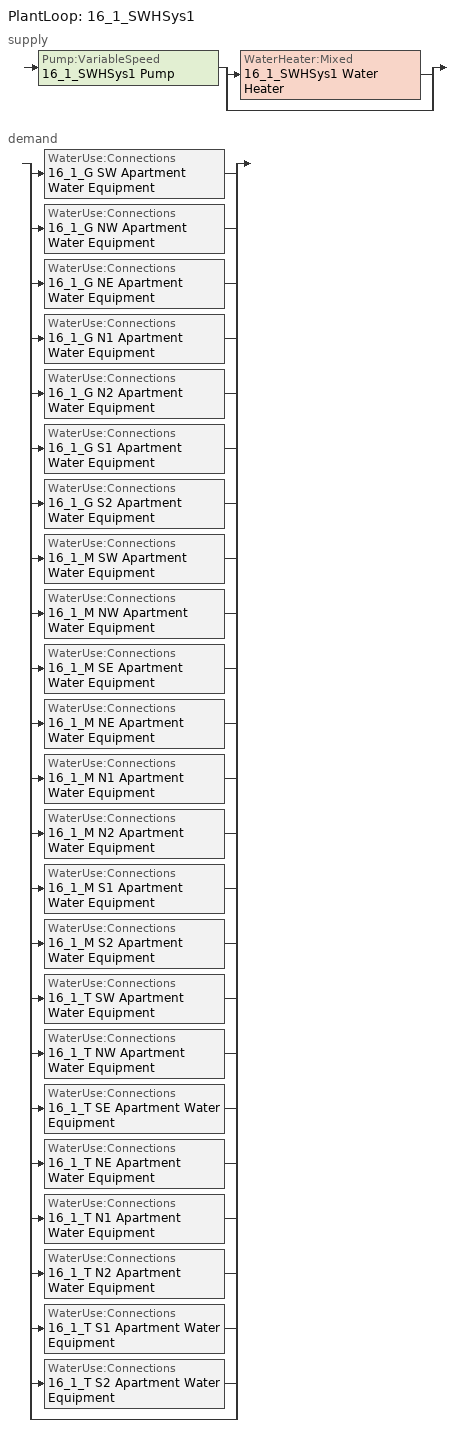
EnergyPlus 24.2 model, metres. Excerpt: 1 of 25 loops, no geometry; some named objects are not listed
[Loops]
PlantLoop '16_1_SWHSys1'
 supply: Pump:VariableSpeed '16_1_SWHSys1 Pump' > split
  | WaterHeater:Mixed '16_1_SWHSys1 Water Heater'
  | bypass
 demand: split
  | WaterUse:Connections '16_1_G SW Apartment Water Equipment'
  | WaterUse:Connections '16_1_G NW Apartment Water Equipment'
  | WaterUse:Connections '16_1_G NE Apartment Water Equipment'
  | WaterUse:Connections '16_1_G N1 Apartment Water Equipment'
  | WaterUse:Connections '16_1_G N2 Apartment Water Equipment'
  | WaterUse:Connections '16_1_G S1 Apartment Water Equipment'
  | WaterUse:Connections '16_1_G S2 Apartment Water Equipment'
  | WaterUse:Connections '16_1_M SW Apartment Water Equipment'
  | WaterUse:Connections '16_1_M NW Apartment Water Equipment'
  | WaterUse:Connections '16_1_M SE Apartment Water Equipment'
  | WaterUse:Connections '16_1_M NE Apartment Water Equipment'
  | WaterUse:Connections '16_1_M N1 Apartment Water Equipment'
  | WaterUse:Connections '16_1_M N2 Apartment Water Equipment'
  | WaterUse:Connections '16_1_M S1 Apartment Water Equipment'
  | WaterUse:Connections '16_1_M S2 Apartment Water Equipment'
  | WaterUse:Connections '16_1_T SW Apartment Water Equipment'
  | WaterUse:Connections '16_1_T NW Apartment Water Equipment'
  | WaterUse:Connections '16_1_T SE Apartment Water Equipment'
  | WaterUse:Connections '16_1_T NE Apartment Water Equipment'
  | WaterUse:Connections '16_1_T N1 Apartment Water Equipment'
  | WaterUse:Connections '16_1_T N2 Apartment Water Equipment'
  | WaterUse:Connections '16_1_T S1 Apartment Water Equipment'
  | WaterUse:Connections '16_1_T S2 Apartment Water Equipment'
  | bypass
[Sizing:Plant]
16_1_SWHSys1: Loop Type=Heating; Design Loop Exit Temperature {C}=55; Loop Design Temperature Difference {deltaC}=5
[Pump:VariableSpeed]
16_1_SWHSys1 Pump: Design Maximum Flow Rate {m3/s}=AUTOSIZE; Design Pump Head {Pa}=0.01; Design Power Consumption {W}=AUTOSIZE; Motor Efficiency=1; Fraction of Motor Inefficiencies to Fluid Stream=0; Coefficient 1 of the Part Load Performance Curve=0; Coefficient 2 of the Part Load Performance Curve=1; Coefficient 3 of the Part Load Performance Curve=0; Coefficient 4 of the Part Load Performance Curve=0; Design Minimum Flow Rate {m3/s}=0; Pump Control Type=Intermittent
[WaterHeater:Mixed]
16_1_SWHSys1 Water Heater: Tank Volume {m3}=0.003785; Setpoint Temperature Schedule=16_SWHSys1 Water Heater Setpoint Temperature Schedule Name; Maximum Temperature Limit {C}=82.2222; Heater Control Type=Modulate; Heater Maximum Capacity {W}=211500; Heater Fuel Type=NATURALGAS; Heater Thermal Efficiency=0.8; Off Cycle Parasitic Fuel Consumption Rate {W}=2; Off Cycle Parasitic Fuel Type=NATURALGAS; Off Cycle Parasitic Heat Fraction to Tank=0.8; On Cycle Parasitic Fuel Type=NATURALGAS; Ambient Temperature Indicator=Schedule; Ambient Temperature Schedule=16_SWHSys1 Water Heater Ambient Temperature Schedule Name; Off Cycle Loss Coefficient to Ambient Temperature {W/K}=6; On Cycle Loss Coefficient to Ambient Temperature {W/K}=6; Use Side Effectiveness=1; Use Side Design Flow Rate {m3/s}=AUTOSIZE; Source Side Design Flow Rate {m3/s}=AUTOSIZE; Indirect Water Heating Recovery Time {hr}=1.5
[PlantLoop]
16_1_SWHSys1: Fluid Type=Water; Plant Equipment Operation Scheme=16_1_SWHSys1 Loop Operation Scheme List; Maximum Loop Temperature {C}=60; Minimum Loop Temperature {C}=10; Maximum Loop Flow Rate {m3/s}=AUTOSIZE; Minimum Loop Flow Rate {m3/s}=0; Plant Loop Volume {m3}=AUTOSIZE; Load Distribution Scheme=Optimal
[PlantEquipmentList]
16_1_SWHSys1 Equipment List: 16_1_SWHSys1 Water Heater
[PlantEquipmentOperation:HeatingLoad]
16_1_SWHSys1 Operation Scheme: Load Range 1 Lower Limit {W}=0; Load Range 1 Upper Limit {W}=1000000000000000; Range 1 Equipment List=16_1_SWHSys1 Equipment List
[PlantEquipmentOperationSchemes]
16_1_SWHSys1 Loop Operation Scheme List: Control Scheme 1=16_1_SWHSys1 Operation Scheme; Control Scheme 1 Schedule=16_ALWAYS_ON
[SetpointManager:Scheduled]
16_1_SWHSys1 Loop Setpoint Manager: Control Variable=Temperature; Schedule=16_SWHSys1-Loop-Temp-Schedule; Setpoint Node or NodeList=16_1_SWHSys1 Supply Outlet Node
[WaterUse:Equipment] Peak Flow Rate {m3/s}=3.66e-06; Flow Rate Fraction Schedule=16_APT_DHW_SCH; Target Temperature Schedule=16_Apartment Water Equipment Temp Sched; Hot Water Supply Temperature Schedule=16_Apartment Water Equipment Hot Supply Temp Sched; Sensible Fraction Schedule=16_Apartment Water Equipment Sensible fract sched; Latent Fraction Schedule=16_Apartment Water Equipment Latent fract sched
Name | Zone
16_1_G SW Apartment Water Equipment | 16_1_G SW Apartment
16_1_G NW Apartment Water Equipment | 16_1_G NW Apartment
16_1_G NE Apartment Water Equipment | 16_1_G NE Apartment
16_1_G N1 Apartment Water Equipment | 16_1_G N1 Apartment
16_1_G N2 Apartment Water Equipment | 16_1_G N2 Apartment
16_1_G S1 Apartment Water Equipment | 16_1_G S1 Apartment
16_1_G S2 Apartment Water Equipment | 16_1_G S2 Apartment
16_1_M SW Apartment Water Equipment | 16_1_M SW Apartment
16_1_M NW Apartment Water Equipment | 16_1_M NW Apartment
16_1_M SE Apartment Water Equipment | 16_1_M SE Apartment
16_1_M NE Apartment Water Equipment | 16_1_M NE Apartment
16_1_M N1 Apartment Water Equipment | 16_1_M N1 Apartment
16_1_M N2 Apartment Water Equipment | 16_1_M N2 Apartment
16_1_M S1 Apartment Water Equipment | 16_1_M S1 Apartment
16_1_M S2 Apartment Water Equipment | 16_1_M S2 Apartment
16_1_T SW Apartment Water Equipment | 16_1_T SW Apartment
16_1_T NW Apartment Water Equipment | 16_1_T NW Apartment
16_1_T SE Apartment Water Equipment | 16_1_T SE Apartment
16_1_T NE Apartment Water Equipment | 16_1_T NE Apartment
16_1_T N1 Apartment Water Equipment | 16_1_T N1 Apartment
16_1_T N2 Apartment Water Equipment | 16_1_T N2 Apartment
16_1_T S1 Apartment Water Equipment | 16_1_T S1 Apartment
16_1_T S2 Apartment Water Equipment | 16_1_T S2 Apartment
[WaterUse:Connections]
Name | Water Use Equipment 1
16_1_G SW Apartment Water Equipment | 16_1_G SW Apartment Water Equipment
16_1_G NW Apartment Water Equipment | 16_1_G NW Apartment Water Equipment
16_1_G NE Apartment Water Equipment | 16_1_G NE Apartment Water Equipment
16_1_G N1 Apartment Water Equipment | 16_1_G N1 Apartment Water Equipment
16_1_G N2 Apartment Water Equipment | 16_1_G N2 Apartment Water Equipment
16_1_G S1 Apartment Water Equipment | 16_1_G S1 Apartment Water Equipment
16_1_G S2 Apartment Water Equipment | 16_1_G S2 Apartment Water Equipment
16_1_M SW Apartment Water Equipment | 16_1_M SW Apartment Water Equipment
16_1_M NW Apartment Water Equipment | 16_1_M NW Apartment Water Equipment
16_1_M SE Apartment Water Equipment | 16_1_M SE Apartment Water Equipment
16_1_M NE Apartment Water Equipment | 16_1_M NE Apartment Water Equipment
16_1_M N1 Apartment Water Equipment | 16_1_M N1 Apartment Water Equipment
16_1_M N2 Apartment Water Equipment | 16_1_M N2 Apartment Water Equipment
16_1_M S1 Apartment Water Equipment | 16_1_M S1 Apartment Water Equipment
16_1_M S2 Apartment Water Equipment | 16_1_M S2 Apartment Water Equipment
16_1_T SW Apartment Water Equipment | 16_1_T SW Apartment Water Equipment
16_1_T NW Apartment Water Equipment | 16_1_T NW Apartment Water Equipment
16_1_T SE Apartment Water Equipment | 16_1_T SE Apartment Water Equipment
16_1_T NE Apartment Water Equipment | 16_1_T NE Apartment Water Equipment
16_1_T N1 Apartment Water Equipment | 16_1_T N1 Apartment Water Equipment
16_1_T N2 Apartment Water Equipment | 16_1_T N2 Apartment Water Equipment
16_1_T S1 Apartment Water Equipment | 16_1_T S1 Apartment Water Equipment
16_1_T S2 Apartment Water Equipment | 16_1_T S2 Apartment Water Equipment
[Schedule:Compact]
16_ALWAYS_ON: Through: 12/31, For: AllDays, Until: 24:00, 1
16_Apartment Water Equipment Latent fract sched: Through: 12/31, For: AllDays, Until: 24:00, 0.05
16_Apartment Water Equipment Sensible fract sched: Through: 12/31, For: AllDays, Until: 24:00, 0.2
16_Apartment Water Equipment Temp Sched; 16_Apartment Water Equipment Hot Supply Temp Sched: Through: 12/31, For: AllDays, Until: 24:00, 43.3
16_SWHSys1 Water Heater Setpoint Temperature Schedule Name; 16_SWHSys1-Loop-Temp-Schedule: Through: 12/31, For: AllDays, Until: 24:00, 60
16_SWHSys1 Water Heater Ambient Temperature Schedule Name: Through: 12/31, For: AllDays, Until: 24:00, 22
16_APT_DHW_SCH: THROUGH: 12/31, FOR: AllDays, UNTIL: 1:00, 0.08, UNTIL: 2:00, 0.04, UNTIL: 3:00, 0.01, UNTIL: 4:00, 0.01, UNTIL: 5:00, 0.04, UNTIL: 6:00, 0.27, UNTIL: 7:00, 0.94, UNTIL: 8:00, 1, UNTIL: 9:00, 0.96, UNTIL: 10:00, 0.84, UNTIL: 11:00, 0.76, UNTIL: 12:00, 0.61, UNTIL: 13:00, 0.53, UNTIL: 14:00, 0.47, UNTIL: 15:00, 0.41, UNTIL: 16:00, 0.47, UNTIL: 17:00, 0.55, UNTIL: 18:00, 0.73, UNTIL: 19:00, 0.86, UNTIL: 20:00, 0.82, UNTIL: 21:00, 0.75, UNTIL: 22:00, 0.61, UNTIL: 23:00, 0.53, UNTIL: 24:00, 0.29
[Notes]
Boilers:                        None
Chillers:                       None
Reference citation for the Commercial Reference Buildings:
Deru, M.; Field, K.; Studer, D.; Benne, K.; Griffith, B.; Torcellini, P;
Halverson, M.; Winiarski, D.; Liu, B.; Rosenberg, M.; Huang, J.;
Yazdanian, M.; Crawley, D. (2010).
U.S. Department of Energy Commercial Reference Building Models of the National Building Stock.
Washington, DC: U.S. Department of Energy, Energy Efficiency and
Renewable Energy, Office of Building Technologies.
***GENERAL SIMULATION PARAMETERS***
Number of Zones: 27
***MISC SIMULATION PARAMETERS***
WeatherFileName=USA_IL_Chicago-OHare_TMY2.epw
